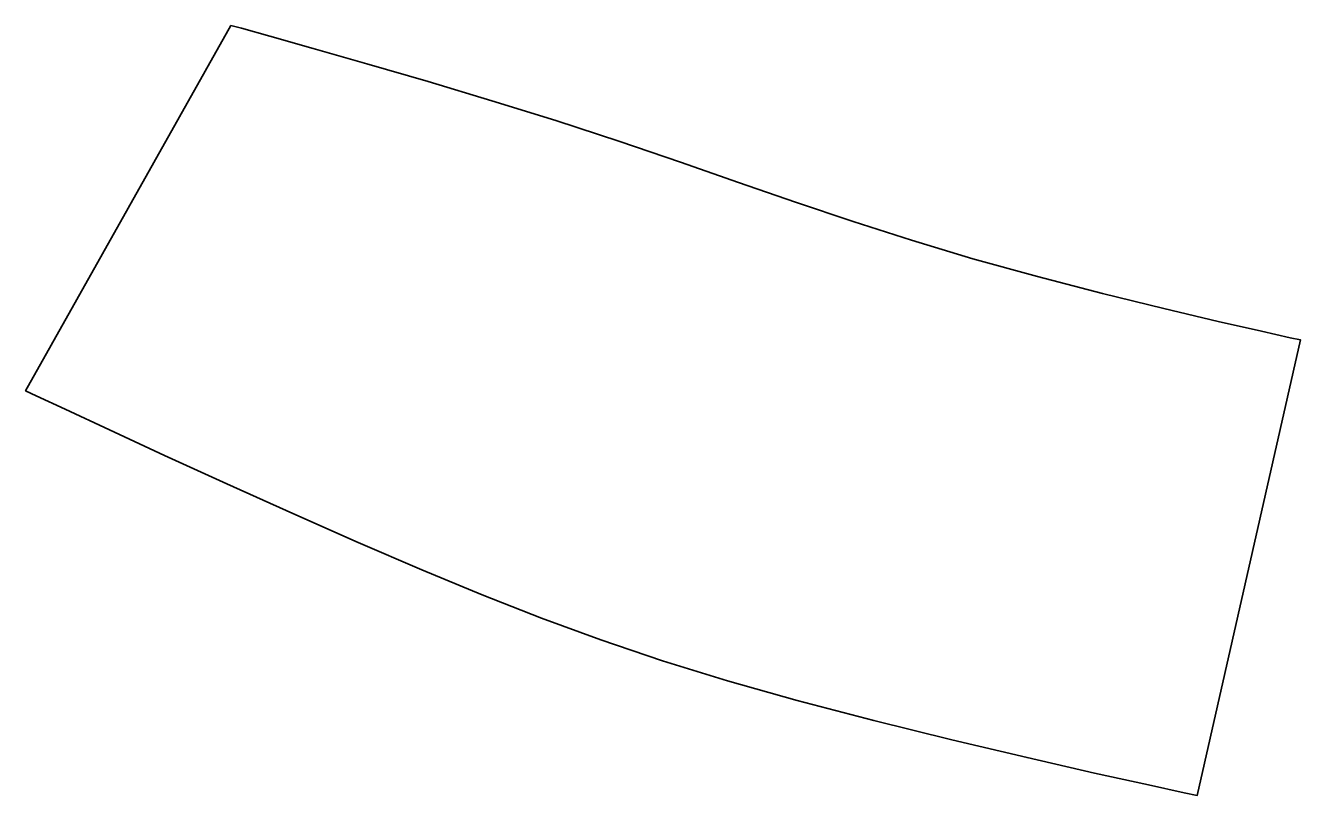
# Model space of a CAD drawing. Extents: x 0 to 3237, y -1954 to 0.
import ezdxf

# ---------------------------------------------------------------- set-up
doc = ezdxf.new("R2010")
doc.units = 0
doc.linetypes.add('Solid', pattern=[0])

msp = doc.modelspace()

# ---------------------------------------------------------------- linework, layer by layer
at = {"color": 0, "linetype": 'Solid', "lineweight": 35}
msp.add_lwpolyline([(521, 0), (548, -7), (620, -27), (730, -58), (867, -97), (1022, -142), (1184, -191), (1346, -241), (1509, -294), (1663, -347), (1810, -398), (1955, -448), (2101, -497), (2249, -545), (2405, -592), (2569, -637), (2734, -680), (2890, -718), (3028, -751), (3138, -776), (3211, -793), (3237, -798), (2975, -1954), (2942, -1947), (2851, -1927), (2714, -1897), (2543, -1858), (2352, -1813), (2154, -1764), (1959, -1713), (1782, -1663), (1617, -1612), (1461, -1559), (1310, -1504), (1159, -1445), (1006, -1381), (845, -1312), (679, -1238), (511, -1163), (353, -1091), (213, -1026), (101, -974), (27, -940), (0, -927), (521, 0)], close=True, dxfattribs=at)

doc.saveas('drawing.dxf')
